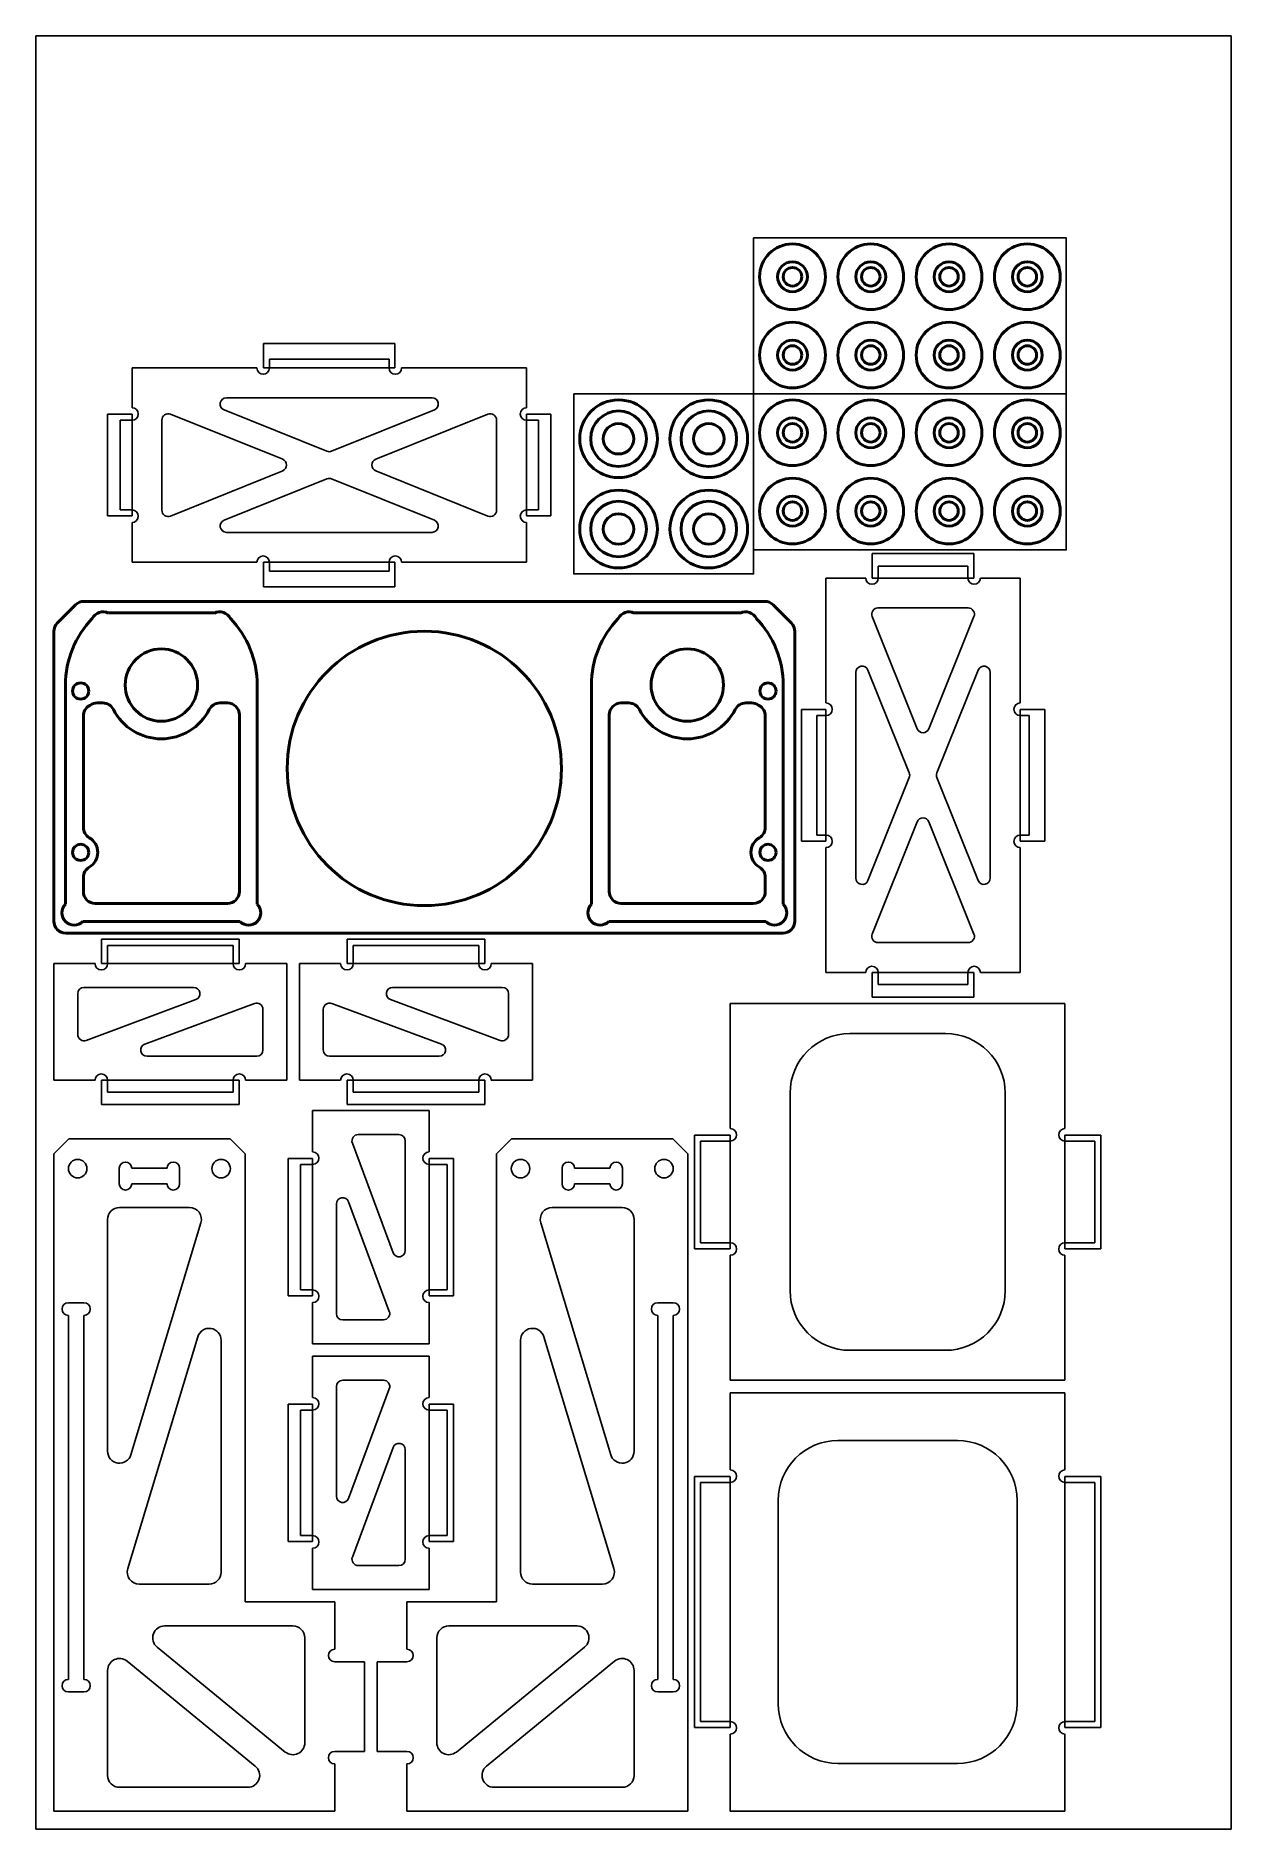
# Model space of a CAD drawing. Extents: x 0 to 200, y 0 to 300.
import ezdxf

# ---------------------------------------------------------------- set-up
doc = ezdxf.new("R2010")
doc.units = 0
doc.header["$LTSCALE"] = 0.25
doc.header["$MEASUREMENT"] = 0
doc.layers.get('0').update_dxf_attribs({"linetype": 'CONTINUOUS'})
doc.layers.add('1', color=7, linetype='CONTINUOUS')
doc.layers.add('23', color=7, linetype='CONTINUOUS')
doc.layers.add('Visible (ISO)', color=7, linetype='CONTINUOUS', lineweight=50)

msp = doc.modelspace()

# ---------------------------------------------------------------- linework, layer by layer
for points in [[(0, 0), (0, 300), (200, 300), (200, 0)], [(120.1, 266.2), (120.1, 240.1), (172.4, 240.1), (172.4, 266.2)], [(90, 240.1), (90, 210), (120.1, 210), (120.1, 240.1)], [(120.1, 240.1), (120.1, 214), (172.4, 214), (172.4, 240.1)]]:
    msp.add_lwpolyline(points, close=True)
at = {"layer": '1', "color": 7, "linetype": 'Continuous'}
for p, q in [((38.09, 248.54), (60.09, 248.54)), ((38.09, 244.44), (38.09, 248.54)), ((60.09, 248.54), (60.09, 244.44)), ((60.09, 244.44), (38.09, 244.44)), ((16.09, 236.69), (11.99, 236.69)), ((11.99, 236.69), (11.99, 219.69)), ((16.09, 219.69), (16.09, 236.69)), ((82.09, 219.69), (82.09, 236.69)), ((82.09, 236.69), (86.19, 236.69)), ((86.19, 236.69), (86.19, 219.69)), ((11.99, 219.69), (16.09, 219.69)), ((86.19, 219.69), (82.09, 219.69)), ((139.95, 213.4), (139.95, 209.3)), ((156.95, 213.4), (139.95, 213.4)), ((156.95, 209.3), (156.95, 213.4)), ((60.09, 211.94), (38.09, 211.94)), ((38.09, 211.94), (38.09, 207.84)), ((60.09, 207.84), (60.09, 211.94)), ((38.09, 207.84), (60.09, 207.84)), ((139.95, 209.3), (156.95, 209.3)), ((128.1, 187.3), (128.1, 165.3)), ((132.2, 187.3), (128.1, 187.3)), ((132.2, 165.3), (132.2, 187.3)), ((164.7, 165.3), (164.7, 187.3)), ((164.7, 187.3), (168.8, 187.3)), ((168.8, 187.3), (168.8, 165.3)), ((128.1, 165.3), (132.2, 165.3)), ((168.8, 165.3), (164.7, 165.3)), ((11, 148.9), (11, 144.8)), ((34, 148.9), (11, 148.9)), ((34, 144.8), (34, 148.9)), ((52.1, 144.8), (52.1, 148.9)), ((52.1, 148.9), (75.1, 148.9)), ((75.1, 148.9), (75.1, 144.8)), ((11, 144.8), (34, 144.8)), ((75.1, 144.8), (52.1, 144.8)), ((139.95, 139.2), (139.95, 143.3)), ((139.95, 143.3), (156.95, 143.3)), ((156.95, 143.3), (156.95, 139.2)), ((156.95, 139.2), (139.95, 139.2)), ((11, 121.2), (11, 125.3)), ((11, 125.3), (34, 125.3)), ((34, 125.3), (34, 121.2)), ((52.1, 125.3), (52.1, 121.2)), ((75.1, 125.3), (52.1, 125.3)), ((75.1, 121.2), (75.1, 125.3)), ((34, 121.2), (11, 121.2)), ((52.1, 121.2), (75.1, 121.2)), ((116.2, 116.1), (110.2, 116.1)), ((110.2, 116.1), (110.2, 97.1)), ((116.2, 97.1), (116.2, 116.1)), ((172.2, 116.1), (178.2, 116.1)), ((172.2, 97.1), (172.2, 116.1)), ((178.2, 116.1), (178.2, 97.1)), ((42.2, 112.2), (42.2, 89.2)), ((46.3, 112.2), (42.2, 112.2)), ((46.3, 89.2), (46.3, 112.2)), ((65.8, 112.2), (65.8, 89.2)), ((69.9, 112.2), (65.8, 112.2)), ((69.9, 89.2), (69.9, 112.2)), ((110.2, 97.1), (116.2, 97.1)), ((178.2, 97.1), (172.2, 97.1)), ((42.2, 89.2), (46.3, 89.2)), ((65.8, 89.2), (69.9, 89.2)), ((42.2, 71.1), (42.2, 48.1)), ((46.3, 71.1), (42.2, 71.1)), ((46.3, 48.1), (46.3, 71.1)), ((65.8, 48.1), (65.8, 71.1)), ((65.8, 71.1), (69.9, 71.1)), ((69.9, 71.1), (69.9, 48.1)), ((110.2, 59), (110.2, 17)), ((116.2, 59), (110.2, 59)), ((116.2, 17), (116.2, 59)), ((172.2, 17), (172.2, 59)), ((172.2, 59), (178.2, 59)), ((178.2, 59), (178.2, 17)), ((42.2, 48.1), (46.3, 48.1)), ((69.9, 48.1), (65.8, 48.1)), ((110.2, 17), (116.2, 17)), ((178.2, 17), (172.2, 17))]:
    msp.add_line(p, q, dxfattribs=at)
at = {"layer": '23', "color": 7, "linetype": 'Continuous'}
for p, q in [((36.99, 244.44), (16.09, 244.44)), ((16.09, 244.44), (16.09, 237.79)), ((39.09, 245.94), (59.09, 245.94)), ((39.09, 244.44), (39.09, 245.94)), ((59.09, 245.94), (59.09, 244.44)), ((82.09, 244.44), (61.19, 244.44)), ((82.09, 237.79), (82.09, 244.44)), ((48.69, 230.5), (31.49, 237.42)), ((31.88, 239.44), (66.29, 239.44)), ((66.68, 237.42), (49.48, 230.5)), ((14.09, 235.69), (16.09, 235.69)), ((14.09, 220.69), (14.09, 235.69)), ((21.09, 220.65), (21.09, 235.73)), ((22.53, 236.71), (41.3, 229.16)), ((56.87, 229.16), (75.64, 236.71)), ((77.09, 235.73), (77.09, 220.65)), ((82.09, 235.69), (84.09, 235.69)), ((84.09, 235.69), (84.09, 220.69)), ((41.3, 227.22), (22.53, 219.67)), ((31.49, 218.96), (48.69, 225.88)), ((49.48, 225.88), (66.68, 218.96)), ((75.64, 219.67), (56.87, 227.22)), ((16.09, 220.69), (14.09, 220.69)), ((84.09, 220.69), (82.09, 220.69)), ((16.09, 218.59), (16.09, 211.94)), ((66.29, 216.94), (31.88, 216.94)), ((82.09, 211.94), (82.09, 218.59)), ((16.09, 211.94), (36.99, 211.94)), ((39.09, 210.44), (39.09, 211.94)), ((59.09, 210.44), (39.09, 210.44)), ((59.09, 211.94), (59.09, 210.44)), ((61.19, 211.94), (82.09, 211.94)), ((140.95, 211.3), (155.95, 211.3)), ((140.95, 209.3), (140.95, 211.3)), ((155.95, 211.3), (155.95, 209.3)), ((138.85, 209.3), (132.2, 209.3)), ((132.2, 209.3), (132.2, 188.4)), ((164.7, 209.3), (158.05, 209.3)), ((164.7, 188.4), (164.7, 209.3)), ((140.91, 204.3), (155.99, 204.3)), ((147.48, 184.09), (139.93, 202.86)), ((156.97, 202.86), (149.42, 184.09)), ((137.2, 159.09), (137.2, 193.51)), ((139.22, 193.9), (146.14, 176.69)), ((150.76, 176.69), (157.68, 193.9)), ((159.7, 193.51), (159.7, 159.09)), ((130.7, 186.3), (132.2, 186.3)), ((130.7, 166.3), (130.7, 186.3)), ((164.7, 186.3), (166.2, 186.3)), ((166.2, 186.3), (166.2, 166.3)), ((146.14, 175.91), (139.22, 158.7)), ((157.68, 158.7), (150.76, 175.91)), ((139.93, 149.74), (147.48, 168.51)), ((149.42, 168.51), (156.97, 149.74)), ((132.2, 166.3), (130.7, 166.3)), ((166.2, 166.3), (164.7, 166.3)), ((132.2, 164.2), (132.2, 143.3)), ((164.7, 143.3), (164.7, 164.2)), ((12, 147.8), (12, 144.8)), ((33, 147.8), (12, 147.8)), ((33, 144.8), (33, 147.8)), ((53.1, 144.8), (53.1, 147.8)), ((53.1, 147.8), (74.1, 147.8)), ((74.1, 147.8), (74.1, 144.8)), ((155.99, 148.3), (140.91, 148.3)), ((3, 144.8), (9.9, 144.8)), ((3, 125.3), (3, 144.8)), ((35.1, 144.8), (42, 144.8)), ((42, 144.8), (42, 125.3)), ((44.1, 144.8), (44.1, 125.3)), ((51, 144.8), (44.1, 144.8)), ((83.1, 144.8), (76.2, 144.8)), ((83.1, 125.3), (83.1, 144.8)), ((132.2, 143.3), (138.85, 143.3)), ((140.95, 141.3), (140.95, 143.3)), ((155.95, 141.3), (140.95, 141.3)), ((155.95, 143.3), (155.95, 141.3)), ((158.05, 143.3), (164.7, 143.3)), ((7, 139.75), (7, 132.94)), ((26.4, 140.8), (8.05, 140.8)), ((8.42, 131.96), (26.77, 138.77)), ((36.58, 138.14), (18.23, 131.33)), ((49.52, 138.14), (67.87, 131.33)), ((77.68, 131.96), (59.33, 138.77)), ((59.7, 140.8), (78.05, 140.8)), ((79.1, 139.75), (79.1, 132.94)), ((116.2, 138.1), (116.2, 117.2)), ((172.2, 138.1), (116.2, 138.1)), ((172.2, 117.2), (172.2, 138.1)), ((38, 130.35), (38, 137.16)), ((48.1, 130.35), (48.1, 137.16)), ((136.2, 133.1), (152.2, 133.1)), ((18.6, 129.3), (36.95, 129.3)), ((67.5, 129.3), (49.15, 129.3)), ((9.9, 125.3), (3, 125.3)), ((12, 125.3), (12, 123.3)), ((12, 123.3), (33, 123.3)), ((33, 123.3), (33, 125.3)), ((42, 125.3), (35.1, 125.3)), ((44.1, 125.3), (51, 125.3)), ((53.1, 123.3), (53.1, 125.3)), ((74.1, 123.3), (53.1, 123.3)), ((74.1, 125.3), (74.1, 123.3)), ((76.2, 125.3), (83.1, 125.3)), ((126.2, 90.1), (126.2, 123.1)), ((162.2, 123.1), (162.2, 90.1)), ((46.3, 120.2), (65.8, 120.2)), ((46.3, 113.3), (46.3, 120.2)), ((65.8, 120.2), (65.8, 113.3)), ((5.5, 115.5), (3, 113)), ((32.5, 115.5), (5.5, 115.5)), ((35, 113), (32.5, 115.5)), ((52.96, 114.78), (59.77, 96.43)), ((60.75, 116.2), (53.94, 116.2)), ((61.8, 96.8), (61.8, 115.15)), ((77.1, 113), (79.6, 115.5)), ((79.6, 115.5), (106.6, 115.5)), ((106.6, 115.5), (109.1, 113)), ((111.2, 115.1), (116.2, 115.1)), ((111.2, 98.1), (111.2, 115.1)), ((172.2, 115.1), (177.2, 115.1)), ((177.2, 115.1), (177.2, 98.1)), ((3, 113), (3, 3)), ((35, 38), (35, 113)), ((44.3, 111.2), (44.3, 90.2)), ((46.3, 111.2), (44.3, 111.2)), ((68.8, 111.2), (65.8, 111.2)), ((68.8, 90.2), (68.8, 111.2)), ((77.1, 38), (77.1, 113)), ((109.1, 113), (109.1, 3)), ((13.95, 107.95), (13.95, 110.55)), ((16.05, 110.55), (21.95, 110.55)), ((24.05, 110.55), (24.05, 107.95)), ((88.05, 110.55), (88.05, 107.95)), ((96.05, 110.55), (90.15, 110.55)), ((98.15, 107.95), (98.15, 110.55)), ((21.95, 107.95), (16.05, 107.95)), ((90.15, 107.95), (96.05, 107.95)), ((12, 63.22), (12, 102)), ((14, 104), (25.7, 104)), ((50.3, 104.6), (50.3, 86.25)), ((59.14, 86.62), (52.33, 104.97)), ((98.1, 104), (86.4, 104)), ((100.1, 63.22), (100.1, 102)), ((27.61, 101.42), (15.91, 62.64)), ((84.49, 101.42), (96.19, 62.64)), ((116.2, 98.1), (111.2, 98.1)), ((116.2, 96), (116.2, 75.1)), ((177.2, 98.1), (172.2, 98.1)), ((172.2, 75.1), (172.2, 96)), ((44.3, 90.2), (46.3, 90.2)), ((65.8, 90.2), (68.8, 90.2)), ((5.45, 88.05), (8.05, 88.05)), ((46.3, 81.2), (46.3, 88.1)), ((65.8, 88.1), (65.8, 81.2)), ((106.65, 88.05), (104.05, 88.05)), ((5.45, 25.05), (5.45, 85.95)), ((8.05, 85.95), (8.05, 25.05)), ((51.35, 85.2), (58.16, 85.2)), ((104.05, 85.95), (104.05, 25.05)), ((106.65, 25.05), (106.65, 85.95)), ((15.39, 43.58), (27.09, 82.36)), ((31, 81.78), (31, 43)), ((65.8, 81.2), (46.3, 81.2)), ((81.1, 81.78), (81.1, 43)), ((96.71, 43.58), (85.01, 82.36)), ((46.3, 79.1), (46.3, 72.2)), ((65.8, 79.1), (46.3, 79.1)), ((65.8, 72.2), (65.8, 79.1)), ((152.2, 80.1), (136.2, 80.1)), ((51.35, 75.1), (58.16, 75.1)), ((116.2, 75.1), (172.2, 75.1)), ((50.3, 55.7), (50.3, 74.05)), ((59.14, 73.68), (52.33, 55.33)), ((172.2, 73), (116.2, 73)), ((116.2, 73), (116.2, 60.1)), ((172.2, 60.1), (172.2, 73)), ((44.3, 70.1), (46.3, 70.1)), ((44.3, 49.1), (44.3, 70.1)), ((65.8, 70.1), (68.8, 70.1)), ((68.8, 70.1), (68.8, 49.1)), ((52.96, 45.52), (59.77, 63.87)), ((61.8, 63.5), (61.8, 45.15)), ((134.2, 65), (154.2, 65)), ((111.2, 58), (116.2, 58)), ((111.2, 18), (111.2, 58)), ((172.2, 58), (177.2, 58)), ((177.2, 58), (177.2, 18)), ((124.2, 21), (124.2, 55)), ((164.2, 55), (164.2, 21)), ((46.3, 49.1), (44.3, 49.1)), ((68.8, 49.1), (65.8, 49.1)), ((46.3, 47), (46.3, 40.1)), ((65.8, 40.1), (65.8, 47)), ((60.75, 44.1), (53.94, 44.1)), ((29, 41), (17.3, 41)), ((46.3, 40.1), (65.8, 40.1)), ((83.1, 41), (94.8, 41)), ((50, 38), (35, 38)), ((50, 30.1), (50, 38)), ((62.1, 30.1), (62.1, 38)), ((62.1, 38), (77.1, 38)), ((21.55, 34), (43, 34)), ((90.55, 34), (69.1, 34)), ((41.73, 12.9), (20.28, 30.45)), ((45, 32), (45, 14.45)), ((67.1, 32), (67.1, 14.45)), ((70.37, 12.9), (91.82, 30.45)), ((15.27, 28.1), (36.72, 10.55)), ((55, 28), (50, 28)), ((55, 13), (55, 28)), ((57.1, 13), (57.1, 28)), ((57.1, 28), (62.1, 28)), ((96.83, 28.1), (75.38, 10.55)), ((12, 9), (12, 26.55)), ((100.1, 9), (100.1, 26.55)), ((8.05, 22.95), (5.45, 22.95)), ((104.05, 22.95), (106.65, 22.95)), ((116.2, 18), (111.2, 18)), ((177.2, 18), (172.2, 18)), ((116.2, 15.9), (116.2, 3)), ((172.2, 3), (172.2, 15.9)), ((50, 13), (55, 13)), ((62.1, 13), (57.1, 13)), ((50, 3), (50, 10.9)), ((62.1, 3), (62.1, 10.9)), ((154.2, 11), (134.2, 11)), ((35.45, 7), (14, 7)), ((76.65, 7), (98.1, 7)), ((3, 3), (50, 3)), ((109.1, 3), (62.1, 3)), ((116.2, 3), (172.2, 3))]:
    msp.add_line(p, q, dxfattribs=at)
for centre in [(7, 110.5), (31, 110.5), (81.1, 110.5), (105.1, 110.5)]:
    msp.add_circle(centre, 1.55, dxfattribs=at)
for centre, radius, start, end in [((38.04, 244.44), 1.05, 180, 0), ((60.14, 244.44), 1.05, 180, 0), ((16.09, 236.74), 1.05, 270, 90), ((31.88, 238.39), 1.05, 90, 248.1104), ((66.29, 238.39), 1.05, 291.8896, 90), ((82.09, 236.74), 1.05, 90, 270), ((22.14, 235.73), 1.05, 68.1104, 180), ((76.04, 235.73), 1.05, 0, 111.8896), ((40.9, 228.19), 1.05, 291.8896, 68.1104), ((49.09, 231.48), 1.05, 248.1104, 291.8896), ((57.27, 228.19), 1.05, 111.8896, 248.1104), ((49.09, 224.9), 1.05, 68.1104, 111.8896), ((16.09, 219.64), 1.05, 270, 90), ((22.14, 220.65), 1.05, 180, 291.8896), ((76.04, 220.65), 1.05, 248.1104, 0), ((82.09, 219.64), 1.05, 90, 270), ((31.88, 217.99), 1.05, 111.8896, 270), ((66.29, 217.99), 1.05, 270, 68.1104), ((38.04, 211.94), 1.05, 0, 180), ((60.14, 211.94), 1.05, 0, 180), ((139.9, 209.3), 1.05, 180, 0), ((157, 209.3), 1.05, 180, 0), ((140.91, 203.25), 1.05, 90, 201.8896), ((155.99, 203.25), 1.05, 338.1104, 90), ((138.25, 193.51), 1.05, 21.8896, 180), ((158.65, 193.51), 1.05, 0, 158.1104), ((132.2, 187.35), 1.05, 270, 90), ((164.7, 187.35), 1.05, 90, 270), ((148.45, 184.48), 1.05, 201.8896, 338.1104), ((145.16, 176.3), 1.05, 338.1104, 21.8896), ((151.74, 176.3), 1.05, 158.1104, 201.8896), ((148.45, 168.12), 1.05, 21.8896, 158.1104), ((132.2, 165.25), 1.05, 270, 90), ((164.7, 165.25), 1.05, 90, 270), ((138.25, 159.09), 1.05, 180, 338.1104), ((158.65, 159.09), 1.05, 201.8896, 0), ((140.91, 149.35), 1.05, 158.1104, 270), ((155.99, 149.35), 1.05, 270, 21.8896), ((10.95, 144.8), 1.05, 180, 0), ((34.05, 144.8), 1.05, 180, 0), ((52.05, 144.8), 1.05, 180, 0), ((75.15, 144.8), 1.05, 180, 0), ((139.9, 143.3), 1.05, 0, 180), ((157, 143.3), 1.05, 0, 180), ((8.05, 139.75), 1.05, 90, 180), ((26.4, 139.75), 1.05, 290.3532, 90), ((36.95, 137.16), 1.05, 0, 110.3532), ((49.15, 137.16), 1.05, 69.6468, 180), ((59.7, 139.75), 1.05, 90, 249.6468), ((78.05, 139.75), 1.05, 0, 90), ((8.05, 132.94), 1.05, 180, 290.3532), ((78.05, 132.94), 1.05, 249.6468, 0), ((136.2, 123.1), 10, 90, 180), ((152.2, 123.1), 10, 0, 90), ((18.6, 130.35), 1.05, 110.3532, 270), ((36.95, 130.35), 1.05, 270, 0), ((49.15, 130.35), 1.05, 180, 270), ((67.5, 130.35), 1.05, 270, 69.6468), ((10.95, 125.3), 1.05, 0, 180), ((34.05, 125.3), 1.05, 0, 180), ((52.05, 125.3), 1.05, 0, 180), ((75.15, 125.3), 1.05, 0, 180), ((116.2, 116.15), 1.05, 270, 90), ((172.2, 116.15), 1.05, 90, 270), ((53.94, 115.15), 1.05, 90, 200.3532), ((60.75, 115.15), 1.05, 0, 90), ((15, 110.55), 1.05, 0, 180), ((23, 110.55), 1.05, 0, 180), ((46.3, 112.25), 1.05, 270, 90), ((65.8, 112.25), 1.05, 90, 270), ((89.1, 110.55), 1.05, 0, 180), ((97.1, 110.55), 1.05, 0, 180), ((15, 107.95), 1.05, 180, 0), ((23, 107.95), 1.05, 180, 0), ((51.35, 104.6), 1.05, 20.3532, 180), ((89.1, 107.95), 1.05, 180, 0), ((97.1, 107.95), 1.05, 180, 0), ((14, 102), 2, 90, 180), ((25.7, 102), 2, 343.2174, 90), ((86.4, 102), 2, 90, 196.7826), ((98.1, 102), 2, 0, 90), ((60.75, 96.8), 1.05, 200.3532, 0), ((116.2, 97.05), 1.05, 270, 90), ((172.2, 97.05), 1.05, 90, 270), ((46.3, 89.15), 1.05, 270, 90), ((65.8, 89.15), 1.05, 90, 270), ((136.2, 90.1), 10, 180, 270), ((152.2, 90.1), 10, 270, 0), ((5.45, 87), 1.05, 90, 270), ((8.05, 87), 1.05, 270, 90), ((104.05, 87), 1.05, 90, 270), ((106.65, 87), 1.05, 270, 90), ((51.35, 86.25), 1.05, 180, 270), ((58.16, 86.25), 1.05, 270, 20.3532), ((29, 81.78), 2, 0, 163.2174), ((83.1, 81.78), 2, 16.7826, 180), ((51.35, 74.05), 1.05, 90, 180), ((58.16, 74.05), 1.05, 339.6468, 90), ((46.3, 71.15), 1.05, 270, 90), ((65.8, 71.15), 1.05, 90, 270), ((14, 63.22), 2, 180, 343.2174), ((60.75, 63.5), 1.05, 0, 159.6468), ((98.1, 63.22), 2, 196.7826, 0), ((134.2, 55), 10, 90, 180), ((154.2, 55), 10, 0, 90), ((116.2, 59.05), 1.05, 270, 90), ((172.2, 59.05), 1.05, 90, 270), ((51.35, 55.7), 1.05, 180, 339.6468), ((46.3, 48.05), 1.05, 270, 90), ((65.8, 48.05), 1.05, 90, 270), ((53.94, 45.15), 1.05, 159.6468, 270), ((60.75, 45.15), 1.05, 270, 0), ((17.3, 43), 2, 163.2174, 270), ((29, 43), 2, 270, 0), ((83.1, 43), 2, 180, 270), ((94.8, 43), 2, 270, 16.7826), ((21.55, 32), 2, 90, 230.7106), ((43, 32), 2, 0, 90), ((69.1, 32), 2, 90, 180), ((90.55, 32), 2, 309.2894, 90), ((50, 29.05), 1.05, 90, 270), ((62.1, 29.05), 1.05, 270, 90), ((14, 26.55), 2, 50.7106, 180), ((98.1, 26.55), 2, 0, 129.2894), ((5.45, 24), 1.05, 90, 270), ((8.05, 24), 1.05, 270, 90), ((104.05, 24), 1.05, 90, 270), ((106.65, 24), 1.05, 270, 90), ((134.2, 21), 10, 180, 270), ((154.2, 21), 10, 270, 0), ((116.2, 16.95), 1.05, 270, 90), ((172.2, 16.95), 1.05, 90, 270), ((43, 14.45), 2, 230.7106, 0), ((50, 11.95), 1.05, 90, 270), ((62.1, 11.95), 1.05, 270, 90), ((69.1, 14.45), 2, 180, 309.2894), ((14, 9), 2, 180, 270), ((35.45, 9), 2, 270, 50.7106), ((76.65, 9), 2, 129.2894, 270), ((98.1, 9), 2, 270, 0)]:
    msp.add_arc(centre, radius, start, end, dxfattribs=at)
at = {"layer": 'Visible (ISO)'}
for p, q in [((3.59, 201.77), (6.63, 204.81)), ((8.04, 205.4), (121.96, 205.4)), ((123.37, 204.81), (126.41, 201.77)), ((12.13, 203.45), (29.87, 203.45)), ((100.13, 203.45), (117.87, 203.45)), ((3, 151.9), (3, 200.36)), ((127, 200.36), (127, 151.9)), ((4.95, 154.75), (4.95, 191.4)), ((37.05, 191.4), (37.05, 154.75)), ((92.95, 154.75), (92.95, 191.4)), ((125.05, 191.4), (125.05, 154.75)), ((7.95, 167.59), (7.95, 186.21)), ((10.24, 188.4), (11.2, 188.4)), ((30.8, 188.4), (32.05, 188.4)), ((34.05, 186.4), (34.05, 156.85)), ((95.95, 156.85), (95.95, 186.4)), ((97.95, 188.4), (99.2, 188.4)), ((118.8, 188.4), (119.76, 188.4)), ((122.05, 186.21), (122.05, 167.59)), ((7.95, 156.85), (7.95, 159.21)), ((122.05, 159.21), (122.05, 156.85)), ((32.05, 154.85), (9.95, 154.85)), ((120.05, 154.85), (97.95, 154.85)), ((34.15, 151.85), (7.85, 151.85)), ((122.15, 151.85), (95.85, 151.85)), ((125, 149.9), (5, 149.9))]:
    msp.add_line(p, q, dxfattribs=at)
for centre, radius in [((126.6, 259.7), 5.5), ((139.7, 259.7), 5.5), ((152.8, 259.7), 5.5), ((165.9, 259.7), 5.5), ((126.6, 259.7), 2.5), ((126.6, 259.7), 1.55), ((139.7, 259.7), 2.5), ((139.7, 259.7), 1.55), ((152.8, 259.7), 2.5), ((152.8, 259.7), 1.55), ((165.9, 259.7), 2.5), ((165.9, 259.7), 1.55), ((126.6, 246.6), 5.5), ((139.7, 246.6), 5.5), ((152.8, 246.6), 5.5), ((165.9, 246.6), 5.5), ((126.6, 246.6), 2.5), ((139.7, 246.6), 2.5), ((152.8, 246.6), 2.5), ((165.9, 246.6), 2.5), ((126.6, 246.6), 1.55), ((139.7, 246.6), 1.55), ((152.8, 246.6), 1.55), ((165.9, 246.6), 1.55), ((97.5, 232.6), 6.5), ((97.5, 232.6), 4.65), ((112.6, 232.6), 6.5), ((112.6, 232.6), 4.65), ((126.6, 233.6), 5.5), ((139.7, 233.6), 5.5), ((152.8, 233.6), 5.5), ((165.9, 233.6), 5.5), ((97.5, 232.6), 2.55), ((112.6, 232.6), 2.55), ((126.6, 233.6), 2.5), ((126.6, 233.6), 1.55), ((139.7, 233.6), 2.5), ((139.7, 233.6), 1.55), ((152.8, 233.6), 2.5), ((152.8, 233.6), 1.55), ((165.9, 233.6), 2.5), ((165.9, 233.6), 1.55), ((126.6, 220.5), 5.5), ((139.7, 220.5), 5.5), ((152.8, 220.5), 5.5), ((165.9, 220.5), 5.5), ((97.5, 217.5), 6.5), ((97.5, 217.5), 4.65), ((112.6, 217.5), 6.5), ((112.6, 217.5), 4.65), ((126.6, 220.5), 2.5), ((126.6, 220.5), 1.55), ((139.7, 220.5), 2.5), ((139.7, 220.5), 1.55), ((152.8, 220.5), 2.5), ((152.8, 220.5), 1.55), ((165.9, 220.5), 2.5), ((165.9, 220.5), 1.55), ((97.5, 217.5), 2.55), ((112.6, 217.5), 2.55), ((65, 177.45), 22.95), ((21, 191.4), 6.05), ((109, 191.4), 6.05), ((7.5, 190.4), 1.35), ((122.5, 190.4), 1.35), ((7.5, 163.4), 1.35), ((122.5, 163.4), 1.35)]:
    msp.add_circle(centre, radius, dxfattribs=at)
for centre, radius, start, end in [((8.04, 203.4), 2, 90, 135), ((121.96, 203.4), 2, 45, 90), ((5, 200.36), 2, 135, 180), ((21, 191.4), 16.05, 136.033, 180), ((11.26, 201.59), 2.05, 65, 152.3751), ((30.74, 201.59), 2.05, 27.6249, 115), ((21, 191.4), 16.05, 0, 43.967), ((109, 191.4), 16.05, 136.033, 180), ((99.26, 201.59), 2.05, 65, 152.3751), ((118.74, 201.59), 2.05, 27.6249, 115), ((109, 191.4), 16.05, 0, 43.967), ((125, 200.36), 2, 0, 45), ((9.95, 186.21), 2, 120.3416, 180), ((7.5, 190.4), 2.85, 300.3416, 304.4376), ((10.24, 186.4), 2, 90, 124.4376), ((11.2, 186.4), 2, 27.0357, 90), ((21, 191.4), 9, 207.0357, 332.9643), ((30.8, 186.4), 2, 90, 152.9643), ((32.05, 186.4), 2, 0, 90), ((97.95, 186.4), 2, 90, 180), ((99.2, 186.4), 2, 27.0357, 90), ((109, 191.4), 9, 207.0357, 332.9643), ((118.8, 186.4), 2, 90, 152.9643), ((119.76, 186.4), 2, 55.5624, 90), ((122.5, 190.4), 2.85, 235.5624, 239.6584), ((120.05, 186.21), 2, 0, 59.6584), ((9.95, 167.59), 2, 180, 239.6584), ((7.5, 163.4), 2.85, 300.3416, 59.6584), ((122.5, 163.4), 2.85, 120.3416, 239.6584), ((120.05, 167.59), 2, 300.3416, 0), ((9.95, 159.21), 2, 120.3416, 180), ((120.05, 159.21), 2, 0, 59.6584), ((9.95, 156.85), 2, 180, 270), ((32.05, 156.85), 2, 270, 0), ((97.95, 156.85), 2, 180, 270), ((120.05, 156.85), 2, 270, 0), ((6.4, 153.3), 2.05, 135, 315), ((35.6, 153.3), 2.05, 225, 45), ((94.4, 153.3), 2.05, 135, 315), ((123.6, 153.3), 2.05, 225, 45), ((5, 151.9), 2, 180, 270), ((125, 151.9), 2, 270, 0)]:
    msp.add_arc(centre, radius, start, end, dxfattribs=at)

doc.saveas('drawing.dxf')
